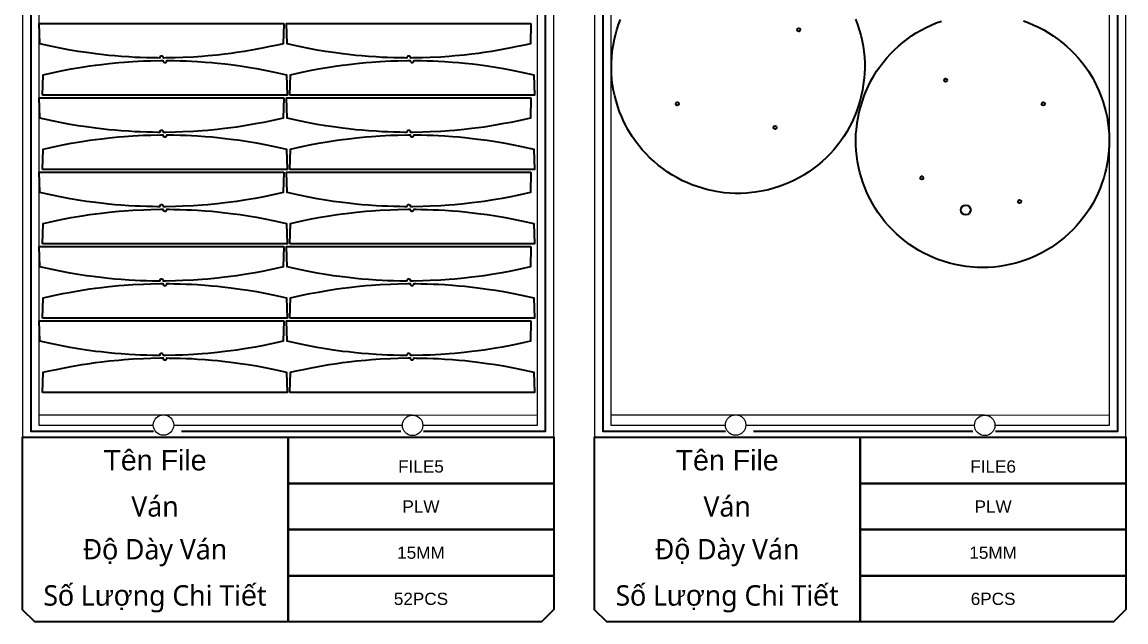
# Model space of a CAD drawing. Header units: millimetres. Extents: x -10628 to 24720, y -21829 to 4032.
# Drawn here: x 12248 to 14949, y -8099 to -6631 of the extents above; entities that cross this region are included whole.
import ezdxf
from ezdxf.enums import TextEntityAlignment as Align
from ezdxf.lldxf.tags import DXFTag

# ---------------------------------------------------------------- set-up
doc = ezdxf.new("R2010")
doc.units = ezdxf.units.MM
doc.layers.add('layer chu', color=7, linetype='Continuous', lineweight=9)
doc.layers.add('layer khung van cnc', color=7, linetype='Continuous', lineweight=25, true_color=0xfbf59b)
doc.layers.add('layer mau', color=7, linetype='Continuous')
doc.styles.add('Text Dim', font='arial.ttf')
tags = doc.linetypes.add('DATTRANHVAKEPVAN', pattern='A,32.156035,-1.521322,["DAT TRÁNH VA CHẠM KẸP VÁN",Text Dim,S=2.23494,R=0,X=0,Y=-0.877209],-47.8264', length=81.503757).pattern_tags.tags
tags[6] = DXFTag(74, 10)
tags = doc.linetypes.add('KVVIENMAY', pattern='A,46.311228,-10.280676,["KV VIỀN MÁY",Text Dim,S=10.028098,R=0,X=0,Y=-4.346144],-100.988212', length=157.580116).pattern_tags.tags
tags[6] = DXFTag(74, 10)

# ---------------------------------------------------------------- blocks, each defined once
blk = doc.blocks.new('khung van cnc')
at = {"color": 2, "linetype": 'DATTRANHVAKEPVAN', "lineweight": 5}
for p, q in [((-1453, -44.4), (-1148, -44.4)), ((-1148, -44.4), (-538.7, -44.4)), ((-539.1, -45.3), (-233, -44.4))]:
    blk.add_line(p, q, dxfattribs=at)
at = {"color": 250, "lineweight": 5}
blk.add_line((-1494.1, -99.4), (-193, -99.4), dxfattribs=at)
at = {"lineweight": 5}
blk.add_lwpolyline([(-193, -99.4), (-193, 2370.6), (-223, 2400.6), (-1463, 2400.6), (-1493, 2370.6), (-1493, -99.4)], close=True, dxfattribs=at)
at = {"color": 1, "linetype": 'KVVIENMAY'}
for points in [[(-511.9, -84.4), (-213, -84.4), (-213, 2370.6), (-228, 2385.6), (-1458, 2385.6), (-1473, 2370.6), (-1473, -84.4), (-1172.8, -84.4)], [(-1104, -84.4), (-567.2, -84.4)]]:
    blk.add_lwpolyline(points, dxfattribs=at)
at = {"lineweight": 5}
for points in [[(-513.5, -69.4), (-233, -69.4), (-233, 2370.6), (-1453, 2370.6), (-1453, -69.4), (-1173, -69.4)], [(-1123, -69.4), (-563.5, -69.4)]]:
    blk.add_lwpolyline(points, dxfattribs=at)
blk.add_lwpolyline([(-843, -551.3), (-1463, -551.3), (-1493, -521.3), (-1493, -99.4), (-843, -99.4)], close=True)
for centre in [(-1148, -69.4), (-538.5, -70.2)]:
    blk.add_circle(centre, 25, dxfattribs=at)
at = {"layer": 'layer mau'}
for points in [[(-843, -99.4), (-193, -99.4), (-193, -212.4), (-843, -212.4)], [(-843, -212.4), (-193, -212.4), (-193, -325.3), (-843, -325.3)], [(-843, -325.3), (-193, -325.3), (-193, -438.3), (-843, -438.3)], [(-843, -438.3), (-193, -438.3), (-193, -521.2), (-223, -551.2), (-843, -551.2)]]:
    blk.add_lwpolyline(points, close=True, dxfattribs=at)
at = {"color": 254, "lineweight": 5, "char_height": 50, "width": 647.53, "attachment_point": 5}
for s, insert in [('{\\fArial|b0|i0|c163|p34;Tên File}', (-1168.8, -155.9)), ('{\\fYu Gothic UI Semilight|b0|i0|c128|p34;Ván}', (-1168.8, -268.9)), ('{\\fYu Gothic UI Semilight|b0|i0|c128|p34;Đ\\fArial|b0|i0|c163|p34;ộ\\fYu Gothic UI Semilight|b0|i0|c128|p34; Dày Ván}', (-1168.8, -381.8)), ('{\\fYu Gothic UI Semilight|b0|i0|c128|p34;S\\fArial|b0|i0|c163|p34;ố\\fYu Gothic UI Semilight|b0|i0|c128|p34; L\\fArial|b0|i0|c163|p34;ượ\\fYu Gothic UI Semilight|b0|i0|c128|p34;ng Chi Ti\\fArial|b0|i0|c163|p34;ế\\fYu Gothic UI Semilight|b0|i0|c128|p34;t}', (-1168.8, -494.8))]:
    blk.add_mtext(s, dxfattribs=dict(at, insert=insert))
at = {"layer": 'layer mau'}
for tag, p in [('ÁGF', (-518, -155.9)), ('TENFILE', (-518, -268.9)), ('TENFILE', (-518, -381.8)), ('TENFILE', (-518, -494.8))]:
    blk.add_attdef(tag, text='', height=30, dxfattribs=at).set_placement(p, align=Align.MIDDLE_CENTER)

msp = doc.modelspace()

# ---------------------------------------------------------------- linework, layer by layer
for points in [[(12888.506, -6634.155), (12886.929, -6684.155), (12872.861, -6687.196), (12854.526, -6691.159), (12839.435, -6694.421), (12818.354, -6698.421), (12791.756, -6703.009), (12772.945, -6705.845), (12759.114, -6707.69), (12743.963, -6709.601), (12725.355, -6711.789), (12702.194, -6714.008), (12688.675, -6715.079), (12667.524, -6716.64), (12641.717, -6717.899), (12623.729, -6718.48), (12599.801, -6718.96), (12594.26, -6719.072), (12593.998, -6717.456), (12593.384, -6716.227), (12591.862, -6714.785), (12589.875, -6714.093), (12587.733, -6714.294), (12586.456, -6714.916), (12585.394, -6715.885), (12584.629, -6717.17), (12584.261, -6718.983), (12578.965, -6718.907), (12567.364, -6718.74), (12552.295, -6718.524), (12537.29, -6717.958), (12524.562, -6717.37), (12509.315, -6716.439), (12490.544, -6715.251), (12474.827, -6713.92), (12460.258, -6712.472), (12441.633, -6710.452), (12428.209, -6708.898), (12405.291, -6705.786), (12385.515, -6702.728), (12365.622, -6699.453), (12344.933, -6695.551), (12321.377, -6690.626), (12291.592, -6684.155), (12290.014, -6634.155)], [(13493.215, -6634.155), (13491.638, -6684.155), (13477.569, -6687.196), (13459.234, -6691.159), (13444.143, -6694.421), (13423.063, -6698.421), (13396.465, -6703.009), (13377.654, -6705.845), (13363.822, -6707.69), (13348.672, -6709.601), (13330.064, -6711.789), (13306.903, -6714.008), (13293.383, -6715.079), (13272.233, -6716.64), (13246.426, -6717.899), (13228.438, -6718.48), (13204.509, -6718.96), (13198.969, -6719.072), (13198.706, -6717.456), (13198.092, -6716.227), (13196.571, -6714.785), (13194.583, -6714.093), (13192.441, -6714.294), (13191.164, -6714.916), (13190.102, -6715.885), (13189.338, -6717.17), (13188.969, -6718.983), (13183.674, -6718.907), (13172.072, -6718.74), (13157.003, -6718.524), (13141.998, -6717.958), (13129.271, -6717.37), (13114.024, -6716.439), (13095.253, -6715.251), (13079.536, -6713.92), (13064.967, -6712.472), (13046.342, -6710.452), (13032.917, -6708.898), (13010, -6705.786), (12990.223, -6702.728), (12970.331, -6699.453), (12949.642, -6695.551), (12926.086, -6690.626), (12896.3, -6684.155), (12894.723, -6634.155)], [(12298.285, -6809.952), (12299.862, -6759.952), (12313.931, -6756.911), (12332.266, -6752.947), (12347.357, -6749.685), (12368.437, -6745.686), (12395.035, -6741.098), (12413.846, -6738.262), (12427.678, -6736.417), (12442.828, -6734.506), (12461.436, -6732.317), (12484.597, -6730.099), (12498.117, -6729.028), (12519.267, -6727.467), (12545.074, -6726.208), (12563.062, -6725.627), (12586.991, -6725.147), (12592.531, -6725.035), (12592.794, -6726.651), (12593.408, -6727.88), (12594.929, -6729.321), (12596.917, -6730.014), (12599.058, -6729.813), (12600.336, -6729.191), (12601.398, -6728.222), (12602.162, -6726.936), (12602.53, -6725.124), (12607.826, -6725.2), (12619.428, -6725.367), (12634.497, -6725.583), (12649.502, -6726.149), (12662.229, -6726.737), (12677.476, -6727.668), (12696.247, -6728.856), (12711.964, -6730.187), (12726.533, -6731.635), (12745.158, -6733.654), (12758.583, -6735.209), (12781.5, -6738.321), (12801.277, -6741.379), (12821.169, -6744.654), (12841.858, -6748.555), (12865.414, -6753.48), (12895.2, -6759.952), (12896.777, -6809.952)], [(12902.994, -6809.952), (12904.571, -6759.952), (12918.639, -6756.911), (12936.974, -6752.947), (12952.065, -6749.685), (12973.146, -6745.686), (12999.743, -6741.098), (13018.555, -6738.262), (13032.386, -6736.417), (13047.537, -6734.506), (13066.144, -6732.317), (13089.306, -6730.099), (13102.825, -6729.028), (13123.976, -6727.467), (13149.782, -6726.208), (13167.771, -6725.627), (13191.699, -6725.147), (13197.24, -6725.035), (13197.502, -6726.651), (13198.116, -6727.88), (13199.638, -6729.321), (13201.625, -6730.014), (13203.767, -6729.813), (13205.044, -6729.191), (13206.106, -6728.222), (13206.871, -6726.936), (13207.239, -6725.124), (13212.535, -6725.2), (13224.136, -6725.367), (13239.205, -6725.583), (13254.21, -6726.149), (13266.938, -6726.737), (13282.185, -6727.668), (13300.956, -6728.856), (13316.673, -6730.187), (13331.242, -6731.635), (13349.867, -6733.654), (13363.291, -6735.209), (13386.209, -6738.321), (13405.985, -6741.379), (13425.878, -6744.654), (13446.567, -6748.555), (13470.123, -6753.48), (13499.908, -6759.952), (13501.486, -6809.952)], [(12888.506, -6816.152), (12886.929, -6866.152), (12872.861, -6869.193), (12854.526, -6873.156), (12839.435, -6876.418), (12818.354, -6880.418), (12791.756, -6885.006), (12772.945, -6887.842), (12759.114, -6889.686), (12743.963, -6891.598), (12725.355, -6893.786), (12702.194, -6896.005), (12688.675, -6897.076), (12667.524, -6898.637), (12641.717, -6899.895), (12623.729, -6900.477), (12599.801, -6900.957), (12594.26, -6901.068), (12593.998, -6899.452), (12593.384, -6898.224), (12591.862, -6896.782), (12589.875, -6896.09), (12587.733, -6896.291), (12586.456, -6896.912), (12585.394, -6897.882), (12584.629, -6899.167), (12584.261, -6900.98), (12578.965, -6900.904), (12567.364, -6900.737), (12552.295, -6900.52), (12537.29, -6899.954), (12524.562, -6899.366), (12509.315, -6898.435), (12490.544, -6897.248), (12474.827, -6895.916), (12460.258, -6894.468), (12441.633, -6892.449), (12428.209, -6890.894), (12405.291, -6887.782), (12385.515, -6884.724), (12365.622, -6881.449), (12344.933, -6877.548), (12321.377, -6872.623), (12291.592, -6866.152), (12290.014, -6816.152)], [(13493.215, -6816.152), (13491.638, -6866.152), (13477.569, -6869.193), (13459.234, -6873.156), (13444.143, -6876.418), (13423.063, -6880.418), (13396.465, -6885.006), (13377.654, -6887.842), (13363.822, -6889.686), (13348.672, -6891.598), (13330.064, -6893.786), (13306.903, -6896.005), (13293.383, -6897.076), (13272.233, -6898.637), (13246.426, -6899.895), (13228.438, -6900.477), (13204.509, -6900.957), (13198.969, -6901.068), (13198.706, -6899.452), (13198.092, -6898.224), (13196.571, -6896.782), (13194.583, -6896.09), (13192.441, -6896.291), (13191.164, -6896.912), (13190.102, -6897.882), (13189.338, -6899.167), (13188.969, -6900.98), (13183.674, -6900.904), (13172.072, -6900.737), (13157.003, -6900.52), (13141.998, -6899.954), (13129.271, -6899.366), (13114.024, -6898.435), (13095.253, -6897.248), (13079.536, -6895.916), (13064.967, -6894.468), (13046.342, -6892.449), (13032.917, -6890.894), (13010, -6887.782), (12990.223, -6884.724), (12970.331, -6881.449), (12949.642, -6877.548), (12926.086, -6872.623), (12896.3, -6866.152), (12894.723, -6816.152)], [(12298.285, -6991.948), (12299.862, -6941.948), (12313.931, -6938.907), (12332.266, -6934.944), (12347.357, -6931.682), (12368.437, -6927.682), (12395.035, -6923.094), (12413.846, -6920.258), (12427.678, -6918.414), (12442.828, -6916.502), (12461.436, -6914.314), (12484.597, -6912.095), (12498.117, -6911.024), (12519.267, -6909.463), (12545.074, -6908.205), (12563.062, -6907.623), (12586.991, -6907.143), (12592.531, -6907.032), (12592.794, -6908.648), (12593.408, -6909.876), (12594.929, -6911.318), (12596.917, -6912.01), (12599.058, -6911.809), (12600.336, -6911.188), (12601.398, -6910.218), (12602.162, -6908.933), (12602.53, -6907.12), (12607.826, -6907.196), (12619.428, -6907.363), (12634.497, -6907.58), (12649.502, -6908.146), (12662.229, -6908.734), (12677.476, -6909.665), (12696.247, -6910.852), (12711.964, -6912.184), (12726.533, -6913.632), (12745.158, -6915.651), (12758.583, -6917.206), (12781.5, -6920.318), (12801.277, -6923.376), (12821.169, -6926.651), (12841.858, -6930.552), (12865.414, -6935.477), (12895.2, -6941.948), (12896.777, -6991.948)], [(12902.994, -6991.948), (12904.571, -6941.948), (12918.639, -6938.907), (12936.974, -6934.944), (12952.065, -6931.682), (12973.146, -6927.682), (12999.743, -6923.094), (13018.555, -6920.258), (13032.386, -6918.414), (13047.537, -6916.502), (13066.144, -6914.314), (13089.306, -6912.095), (13102.825, -6911.024), (13123.976, -6909.463), (13149.782, -6908.205), (13167.771, -6907.623), (13191.699, -6907.143), (13197.24, -6907.032), (13197.502, -6908.648), (13198.116, -6909.876), (13199.638, -6911.318), (13201.625, -6912.01), (13203.767, -6911.809), (13205.044, -6911.188), (13206.106, -6910.218), (13206.871, -6908.933), (13207.239, -6907.12), (13212.535, -6907.196), (13224.136, -6907.363), (13239.205, -6907.58), (13254.21, -6908.146), (13266.938, -6908.734), (13282.185, -6909.665), (13300.956, -6910.852), (13316.673, -6912.184), (13331.242, -6913.632), (13349.867, -6915.651), (13363.291, -6917.206), (13386.209, -6920.318), (13405.985, -6923.376), (13425.878, -6926.651), (13446.567, -6930.552), (13470.123, -6935.477), (13499.908, -6941.948), (13501.486, -6991.948)], [(12888.506, -6998.148), (12886.929, -7048.148), (12872.861, -7051.189), (12854.526, -7055.153), (12839.435, -7058.415), (12818.354, -7062.414), (12791.756, -7067.002), (12772.945, -7069.838), (12759.114, -7071.683), (12743.963, -7073.594), (12725.355, -7075.783), (12702.194, -7078.001), (12688.675, -7079.072), (12667.524, -7080.633), (12641.717, -7081.892), (12623.729, -7082.473), (12599.801, -7082.953), (12594.26, -7083.065), (12593.998, -7081.449), (12593.384, -7080.22), (12591.862, -7078.779), (12589.875, -7078.086), (12587.733, -7078.287), (12586.456, -7078.909), (12585.394, -7079.878), (12584.629, -7081.163), (12584.261, -7082.976), (12578.965, -7082.9), (12567.364, -7082.733), (12552.295, -7082.517), (12537.29, -7081.951), (12524.562, -7081.363), (12509.315, -7080.432), (12490.544, -7079.244), (12474.827, -7077.913), (12460.258, -7076.465), (12441.633, -7074.445), (12428.209, -7072.891), (12405.291, -7069.779), (12385.515, -7066.721), (12365.622, -7063.446), (12344.933, -7059.545), (12321.377, -7054.62), (12291.592, -7048.148), (12290.014, -6998.148)], [(13493.215, -6998.148), (13491.638, -7048.148), (13477.569, -7051.189), (13459.234, -7055.153), (13444.143, -7058.415), (13423.063, -7062.414), (13396.465, -7067.002), (13377.654, -7069.838), (13363.822, -7071.683), (13348.672, -7073.594), (13330.064, -7075.783), (13306.903, -7078.001), (13293.383, -7079.072), (13272.233, -7080.633), (13246.426, -7081.892), (13228.438, -7082.473), (13204.509, -7082.953), (13198.969, -7083.065), (13198.706, -7081.449), (13198.092, -7080.22), (13196.571, -7078.779), (13194.583, -7078.086), (13192.441, -7078.287), (13191.164, -7078.909), (13190.102, -7079.878), (13189.338, -7081.163), (13188.969, -7082.976), (13183.674, -7082.9), (13172.072, -7082.733), (13157.003, -7082.517), (13141.998, -7081.951), (13129.271, -7081.363), (13114.024, -7080.432), (13095.253, -7079.244), (13079.536, -7077.913), (13064.967, -7076.465), (13046.342, -7074.445), (13032.917, -7072.891), (13010, -7069.779), (12990.223, -7066.721), (12970.331, -7063.446), (12949.642, -7059.545), (12926.086, -7054.62), (12896.3, -7048.148), (12894.723, -6998.148)], [(12298.285, -7173.945), (12299.862, -7123.945), (12313.931, -7120.904), (12332.266, -7116.941), (12347.357, -7113.679), (12368.437, -7109.679), (12395.035, -7105.091), (12413.846, -7102.255), (12427.678, -7100.41), (12442.828, -7098.499), (12461.436, -7096.31), (12484.597, -7094.092), (12498.117, -7093.021), (12519.267, -7091.46), (12545.074, -7090.201), (12563.062, -7089.62), (12586.991, -7089.14), (12592.531, -7089.028), (12592.794, -7090.644), (12593.408, -7091.873), (12594.929, -7093.315), (12596.917, -7094.007), (12599.058, -7093.806), (12600.336, -7093.184), (12601.398, -7092.215), (12602.162, -7090.93), (12602.53, -7089.117), (12607.826, -7089.193), (12619.428, -7089.36), (12634.497, -7089.576), (12649.502, -7090.142), (12662.229, -7090.73), (12677.476, -7091.661), (12696.247, -7092.849), (12711.964, -7094.18), (12726.533, -7095.628), (12745.158, -7097.648), (12758.583, -7099.202), (12781.5, -7102.314), (12801.277, -7105.372), (12821.169, -7108.647), (12841.858, -7112.549), (12865.414, -7117.474), (12895.2, -7123.945), (12896.777, -7173.945)], [(12902.994, -7173.945), (12904.571, -7123.945), (12918.639, -7120.904), (12936.974, -7116.941), (12952.065, -7113.679), (12973.146, -7109.679), (12999.743, -7105.091), (13018.555, -7102.255), (13032.386, -7100.41), (13047.537, -7098.499), (13066.144, -7096.31), (13089.306, -7094.092), (13102.825, -7093.021), (13123.976, -7091.46), (13149.782, -7090.201), (13167.771, -7089.62), (13191.699, -7089.14), (13197.24, -7089.028), (13197.502, -7090.644), (13198.116, -7091.873), (13199.638, -7093.315), (13201.625, -7094.007), (13203.767, -7093.806), (13205.044, -7093.184), (13206.106, -7092.215), (13206.871, -7090.93), (13207.239, -7089.117), (13212.535, -7089.193), (13224.136, -7089.36), (13239.205, -7089.576), (13254.21, -7090.142), (13266.938, -7090.73), (13282.185, -7091.661), (13300.956, -7092.849), (13316.673, -7094.18), (13331.242, -7095.628), (13349.867, -7097.648), (13363.291, -7099.202), (13386.209, -7102.314), (13405.985, -7105.372), (13425.878, -7108.647), (13446.567, -7112.549), (13470.123, -7117.474), (13499.908, -7123.945), (13501.486, -7173.945)], [(12888.506, -7180.145), (12886.929, -7230.145), (12872.861, -7233.186), (12854.526, -7237.149), (12839.435, -7240.411), (12818.354, -7244.411), (12791.756, -7248.999), (12772.945, -7251.835), (12759.114, -7253.679), (12743.963, -7255.591), (12725.355, -7257.779), (12702.194, -7259.998), (12688.675, -7261.069), (12667.524, -7262.63), (12641.717, -7263.888), (12623.729, -7264.47), (12599.801, -7264.95), (12594.26, -7265.061), (12593.998, -7263.445), (12593.384, -7262.217), (12591.862, -7260.775), (12589.875, -7260.083), (12587.733, -7260.284), (12586.456, -7260.906), (12585.394, -7261.875), (12584.629, -7263.16), (12584.261, -7264.973), (12578.965, -7264.897), (12567.364, -7264.73), (12552.295, -7264.513), (12537.29, -7263.948), (12524.562, -7263.359), (12509.315, -7262.428), (12490.544, -7261.241), (12474.827, -7259.909), (12460.258, -7258.461), (12441.633, -7256.442), (12428.209, -7254.887), (12405.291, -7251.776), (12385.515, -7248.717), (12365.622, -7245.442), (12344.933, -7241.541), (12321.377, -7236.616), (12291.592, -7230.145), (12290.014, -7180.145)], [(13493.215, -7180.145), (13491.638, -7230.145), (13477.569, -7233.186), (13459.234, -7237.149), (13444.143, -7240.411), (13423.063, -7244.411), (13396.465, -7248.999), (13377.654, -7251.835), (13363.822, -7253.679), (13348.672, -7255.591), (13330.064, -7257.779), (13306.903, -7259.998), (13293.383, -7261.069), (13272.233, -7262.63), (13246.426, -7263.888), (13228.438, -7264.47), (13204.509, -7264.95), (13198.969, -7265.061), (13198.706, -7263.445), (13198.092, -7262.217), (13196.571, -7260.775), (13194.583, -7260.083), (13192.441, -7260.284), (13191.164, -7260.906), (13190.102, -7261.875), (13189.338, -7263.16), (13188.969, -7264.973), (13183.674, -7264.897), (13172.072, -7264.73), (13157.003, -7264.513), (13141.998, -7263.948), (13129.271, -7263.359), (13114.024, -7262.428), (13095.253, -7261.241), (13079.536, -7259.909), (13064.967, -7258.461), (13046.342, -7256.442), (13032.917, -7254.887), (13010, -7251.776), (12990.223, -7248.717), (12970.331, -7245.442), (12949.642, -7241.541), (12926.086, -7236.616), (12896.3, -7230.145), (12894.723, -7180.145)], [(12298.285, -7355.941), (12299.862, -7305.941), (12313.931, -7302.9), (12332.266, -7298.937), (12347.357, -7295.675), (12368.437, -7291.675), (12395.035, -7287.088), (12413.846, -7284.251), (12427.678, -7282.407), (12442.828, -7280.496), (12461.436, -7278.307), (12484.597, -7276.088), (12498.117, -7275.017), (12519.267, -7273.457), (12545.074, -7272.198), (12563.062, -7271.616), (12586.991, -7271.136), (12592.531, -7271.025), (12592.794, -7272.641), (12593.408, -7273.869), (12594.929, -7275.311), (12596.917, -7276.003), (12599.058, -7275.802), (12600.336, -7275.181), (12601.398, -7274.212), (12602.162, -7272.926), (12602.53, -7271.113), (12607.826, -7271.189), (12619.428, -7271.356), (12634.497, -7271.573), (12649.502, -7272.139), (12662.229, -7272.727), (12677.476, -7273.658), (12696.247, -7274.845), (12711.964, -7276.177), (12726.533, -7277.625), (12745.158, -7279.644), (12758.583, -7281.199), (12781.5, -7284.311), (12801.277, -7287.369), (12821.169, -7290.644), (12841.858, -7294.545), (12865.414, -7299.47), (12895.2, -7305.941), (12896.777, -7355.941)], [(12902.994, -7355.941), (12904.571, -7305.941), (12918.639, -7302.9), (12936.974, -7298.937), (12952.065, -7295.675), (12973.146, -7291.675), (12999.743, -7287.088), (13018.555, -7284.251), (13032.386, -7282.407), (13047.537, -7280.496), (13066.144, -7278.307), (13089.306, -7276.088), (13102.825, -7275.017), (13123.976, -7273.457), (13149.782, -7272.198), (13167.771, -7271.616), (13191.699, -7271.136), (13197.24, -7271.025), (13197.502, -7272.641), (13198.116, -7273.869), (13199.638, -7275.311), (13201.625, -7276.003), (13203.767, -7275.802), (13205.044, -7275.181), (13206.106, -7274.212), (13206.871, -7272.926), (13207.239, -7271.113), (13212.535, -7271.189), (13224.136, -7271.356), (13239.205, -7271.573), (13254.21, -7272.139), (13266.938, -7272.727), (13282.185, -7273.658), (13300.956, -7274.845), (13316.673, -7276.177), (13331.242, -7277.625), (13349.867, -7279.644), (13363.291, -7281.199), (13386.209, -7284.311), (13405.985, -7287.369), (13425.878, -7290.644), (13446.567, -7294.545), (13470.123, -7299.47), (13499.908, -7305.941), (13501.486, -7355.941)], [(12888.506, -7362.141), (12886.929, -7412.141), (12872.861, -7415.182), (12854.526, -7419.146), (12839.435, -7422.408), (12818.354, -7426.407), (12791.756, -7430.995), (12772.945, -7433.832), (12759.114, -7435.676), (12743.963, -7437.587), (12725.355, -7439.776), (12702.194, -7441.994), (12688.675, -7443.065), (12667.524, -7444.626), (12641.717, -7445.885), (12623.729, -7446.466), (12599.801, -7446.947), (12594.26, -7447.058), (12593.998, -7445.442), (12593.384, -7444.213), (12591.862, -7442.772), (12589.875, -7442.079), (12587.733, -7442.28), (12586.456, -7442.902), (12585.394, -7443.871), (12584.629, -7445.157), (12584.261, -7446.969), (12578.965, -7446.893), (12567.364, -7446.726), (12552.295, -7446.51), (12537.29, -7445.944), (12524.562, -7445.356), (12509.315, -7444.425), (12490.544, -7443.237), (12474.827, -7441.906), (12460.258, -7440.458), (12441.633, -7438.439), (12428.209, -7436.884), (12405.291, -7433.772), (12385.515, -7430.714), (12365.622, -7427.439), (12344.933, -7423.538), (12321.377, -7418.613), (12291.592, -7412.141), (12290.014, -7362.141)], [(13493.215, -7362.141), (13491.638, -7412.141), (13477.569, -7415.182), (13459.234, -7419.146), (13444.143, -7422.408), (13423.063, -7426.407), (13396.465, -7430.995), (13377.654, -7433.832), (13363.822, -7435.676), (13348.672, -7437.587), (13330.064, -7439.776), (13306.903, -7441.994), (13293.383, -7443.065), (13272.233, -7444.626), (13246.426, -7445.885), (13228.438, -7446.466), (13204.509, -7446.947), (13198.969, -7447.058), (13198.706, -7445.442), (13198.092, -7444.213), (13196.571, -7442.772), (13194.583, -7442.079), (13192.441, -7442.28), (13191.164, -7442.902), (13190.102, -7443.871), (13189.338, -7445.157), (13188.969, -7446.969), (13183.674, -7446.893), (13172.072, -7446.726), (13157.003, -7446.51), (13141.998, -7445.944), (13129.271, -7445.356), (13114.024, -7444.425), (13095.253, -7443.237), (13079.536, -7441.906), (13064.967, -7440.458), (13046.342, -7438.439), (13032.917, -7436.884), (13010, -7433.772), (12990.223, -7430.714), (12970.331, -7427.439), (12949.642, -7423.538), (12926.086, -7418.613), (12896.3, -7412.141), (12894.723, -7362.141)], [(12298.284, -7537.938), (12299.861, -7487.938), (12313.929, -7484.897), (12332.265, -7480.934), (12347.355, -7477.672), (12368.436, -7473.672), (12395.034, -7469.084), (12413.845, -7466.248), (12427.677, -7464.403), (12442.827, -7462.492), (12461.435, -7460.304), (12484.596, -7458.085), (12498.115, -7457.014), (12519.266, -7455.453), (12545.073, -7454.194), (12563.061, -7453.613), (12586.99, -7453.133), (12592.53, -7453.022), (12592.793, -7454.638), (12593.406, -7455.866), (12594.928, -7457.308), (12596.915, -7458), (12599.057, -7457.799), (12600.335, -7457.177), (12601.396, -7456.208), (12602.161, -7454.923), (12602.529, -7453.11), (12607.825, -7453.186), (12619.426, -7453.353), (12634.495, -7453.57), (12649.5, -7454.135), (12662.228, -7454.723), (12677.475, -7455.654), (12696.246, -7456.842), (12711.963, -7458.173), (12726.532, -7459.621), (12745.157, -7461.641), (12758.581, -7463.195), (12781.499, -7466.307), (12801.275, -7469.365), (12821.168, -7472.64), (12841.857, -7476.542), (12865.413, -7481.467), (12895.198, -7487.938), (12896.776, -7537.938)], [(12902.992, -7537.938), (12904.57, -7487.938), (12918.638, -7484.897), (12936.973, -7480.934), (12952.064, -7477.672), (12973.144, -7473.672), (12999.742, -7469.084), (13018.553, -7466.248), (13032.385, -7464.403), (13047.536, -7462.492), (13066.143, -7460.304), (13089.305, -7458.085), (13102.824, -7457.014), (13123.974, -7455.453), (13149.781, -7454.194), (13167.769, -7453.613), (13191.698, -7453.133), (13197.238, -7453.022), (13197.501, -7454.638), (13198.115, -7455.866), (13199.637, -7457.308), (13201.624, -7458), (13203.766, -7457.799), (13205.043, -7457.177), (13206.105, -7456.208), (13206.87, -7454.923), (13207.238, -7453.11), (13212.534, -7453.186), (13224.135, -7453.353), (13239.204, -7453.57), (13254.209, -7454.135), (13266.936, -7454.723), (13282.184, -7455.654), (13300.954, -7456.842), (13316.672, -7458.173), (13331.241, -7459.621), (13349.866, -7461.641), (13363.29, -7463.195), (13386.207, -7466.307), (13405.984, -7469.365), (13425.877, -7472.64), (13446.565, -7476.542), (13470.121, -7481.467), (13499.907, -7487.938), (13501.484, -7537.938)]]:
    msp.add_lwpolyline(points, close=True)
for points in [[(14287.242, -6624.272), (14292.048, -6636.995), (14296.303, -6649.92), (14300.006, -6663.028), (14302.623, -6673.876), (14305.741, -6689.705), (14307.747, -6703.217), (14309.148, -6716.798), (14309.922, -6730.416), (14310.047, -6744.034), (14309.499, -6757.619), (14308.673, -6767.377), (14306.377, -6784.574), (14304.064, -6797.954), (14301.534, -6811.306), (14297.795, -6824.379), (14293.868, -6837.383), (14289.564, -6850.249), (14286.509, -6858.418), (14279.169, -6875.31), (14273.011, -6887.436), (14266.262, -6899.269), (14258.963, -6910.79), (14251.155, -6921.982), (14246.49, -6928.209), (14234.158, -6943.307), (14225.012, -6953.4), (14215.45, -6963.085), (14205.488, -6972.343), (14195.136, -6981.152), (14188.489, -6986.41), (14173.321, -6997.347), (14161.894, -7004.703), (14150.148, -7011.549), (14138.136, -7017.859), (14125.783, -7023.669), (14113.212, -7028.92), (14100.417, -7033.621), (14087.424, -7037.76), (14074.26, -7041.33), (14060.952, -7044.321), (14041.975, -7047.537), (14034.012, -7048.526), (14020.433, -7049.728), (14006.815, -7050.331), (13993.187, -7050.336), (13979.574, -7049.744), (13966.003, -7048.556), (13946.205, -7045.736), (13939.09, -7044.401), (13925.8, -7041.439), (13912.655, -7037.898), (13899.677, -7033.783), (13886.891, -7029.102), (13874.321, -7023.863), (13864.338, -7019.227), (13849.926, -7011.742), (13838.147, -7004.884), (13826.677, -6997.516), (13815.54, -6989.653), (13804.757, -6981.312), (13794.351, -6972.507), (13783.509, -6962.443), (13774.761, -6953.572), (13765.616, -6943.477), (13756.924, -6932.993), (13748.702, -6922.139), (13740.964, -6910.937), (13730.313, -6893.55), (13727.004, -6887.572), (13720.809, -6875.452), (13715.152, -6863.073), (13710.042, -6850.459), (13705.49, -6837.635), (13700.449, -6820.79), (13698.098, -6811.455), (13695.274, -6798.148), (13693.035, -6784.731), (13691.386, -6771.23), (13690.329, -6757.669), (13690.007, -6750.336), (13690.006, -6730.474), (13690.739, -6716.889), (13692.068, -6703.346), (13693.992, -6689.871), (13697.494, -6671.985), (13699.618, -6663.22), (13703.312, -6650.096), (13707.58, -6637.141), (13712.411, -6624.382)], [(14698.335, -6628.401), (14711.121, -6633.082), (14723.691, -6638.321), (14733.674, -6642.957), (14748.086, -6650.442), (14759.865, -6657.3), (14771.335, -6664.668), (14782.472, -6672.53), (14793.255, -6680.872), (14803.661, -6689.677), (14814.503, -6699.741), (14823.251, -6708.612), (14832.396, -6718.706), (14841.088, -6729.191), (14849.31, -6740.044), (14857.048, -6751.246), (14867.699, -6768.634), (14871.008, -6774.612), (14877.203, -6786.732), (14882.86, -6799.111), (14887.97, -6811.724), (14892.522, -6824.548), (14897.563, -6841.394), (14899.914, -6850.729), (14902.738, -6864.036), (14904.977, -6877.453), (14906.626, -6890.954), (14907.683, -6904.515), (14908.005, -6911.848), (14908.006, -6931.71), (14907.273, -6945.295), (14905.944, -6958.837), (14904.02, -6972.313), (14900.518, -6990.199), (14898.394, -6998.964), (14894.7, -7012.088), (14890.432, -7025.042), (14885.601, -7037.801), (14880.219, -7050.338), (14874.295, -7062.626), (14867.841, -7074.64), (14860.376, -7087.133), (14853.387, -7097.736), (14845.415, -7108.773), (14836.967, -7119.446), (14828.062, -7129.734), (14818.714, -7139.621), (14808.727, -7149.287), (14798.761, -7158.117), (14788.193, -7166.691), (14777.259, -7174.796), (14765.98, -7182.415), (14754.378, -7189.532), (14743.64, -7195.517), (14730.288, -7202.203), (14717.847, -7207.732), (14705.175, -7212.711), (14692.297, -7217.13), (14679.236, -7220.981), (14663.883, -7224.725), (14652.669, -7226.94), (14639.213, -7229.036), (14625.678, -7230.541), (14612.09, -7231.451), (14598.475, -7231.766), (14584.86, -7231.484), (14576.371, -7231.004), (14557.736, -7229.123), (14544.277, -7227.05), (14530.921, -7224.388), (14517.693, -7221.143), (14504.619, -7217.32), (14488.841, -7211.854), (14479.028, -7207.961), (14466.562, -7202.44), (14454.345, -7196.376), (14442.403, -7189.78), (14430.757, -7182.666), (14419.431, -7175.047), (14408.449, -7166.936), (14394.05, -7155.089), (14387.607, -7149.289), (14377.791, -7139.785), (14368.402, -7129.857), (14359.458, -7119.528), (14350.977, -7108.821), (14342.977, -7097.758), (14335.474, -7086.362), (14328.487, -7074.658), (14323.083, -7064.707), (14316.127, -7050.411), (14310.77, -7037.911), (14305.964, -7025.189), (14301.709, -7012.263), (14298.006, -6999.156), (14295.389, -6988.308), (14292.271, -6972.479), (14290.265, -6958.967), (14288.864, -6945.385), (14288.09, -6931.768), (14287.965, -6918.149), (14288.513, -6904.564), (14289.339, -6894.807), (14291.635, -6877.61), (14293.948, -6864.23), (14296.478, -6850.878), (14300.217, -6837.805), (14304.144, -6824.8), (14308.448, -6811.935), (14311.503, -6803.766), (14318.843, -6786.874), (14325.001, -6774.747), (14331.75, -6762.915), (14339.049, -6751.393), (14346.857, -6740.201), (14351.522, -6733.974), (14363.854, -6718.877), (14373, -6708.784), (14382.562, -6699.098), (14392.524, -6689.841), (14402.876, -6681.031), (14409.523, -6675.773), (14424.691, -6664.837), (14436.118, -6657.481), (14447.864, -6650.634), (14459.876, -6644.325), (14472.229, -6638.515), (14484.8, -6633.263), (14497.595, -6628.563)]]:
    msp.add_lwpolyline(points)
for centre, radius in [((14148.397, -6649.907), 4), ((14507.658, -6773.222), 4), ((13851.299, -6830.919), 4), ((14746.713, -6831.265), 4), ((14090.354, -6888.962), 4), ((14449.615, -7012.277), 4), ((14688.67, -7070.32), 4), ((14557.109, -7090.858), 12)]:
    msp.add_circle(centre, radius)

# ---------------------------------------------------------------- block references
at = {"layer": 'layer khung van cnc'}
ref = msp.add_blockref('khung van cnc', (13742.01, -7547.743), dxfattribs=at)
ref.add_attrib('TENFILE', '52PCS', dxfattribs={"layer": 'layer chu', "lineweight": 5, "height": 30, "style": 'Text Dim'}).set_placement((13224.006, -8042.502), align=Align.MIDDLE_CENTER)
ref.add_attrib('TENFILE', '15MM', dxfattribs={"layer": 'layer chu', "height": 30, "style": 'Text Dim'}).set_placement((13224.006, -7929.554), align=Align.MIDDLE_CENTER)
ref.add_attrib('TENFILE', 'PLW', dxfattribs={"layer": 'layer chu', "height": 30, "style": 'Text Dim'}).set_placement((13224.006, -7816.605), align=Align.MIDDLE_CENTER)
ref.add_attrib('ÁGF', 'FILE5', dxfattribs={"layer": 'layer chu', "height": 30, "style": 'Text Dim'}).set_placement((13224.006, -7703.657), align=Align.TOP_CENTER)
ref = msp.add_blockref('khung van cnc', (15142.01, -7547.743), dxfattribs=at)
ref.add_attrib('TENFILE', '6PCS', dxfattribs={"layer": 'layer chu', "lineweight": 5, "height": 30, "style": 'Text Dim'}).set_placement((14624.006, -8042.502), align=Align.MIDDLE_CENTER)
ref.add_attrib('TENFILE', '15MM', dxfattribs={"layer": 'layer chu', "height": 30, "style": 'Text Dim'}).set_placement((14624.006, -7929.554), align=Align.MIDDLE_CENTER)
ref.add_attrib('TENFILE', 'PLW', dxfattribs={"layer": 'layer chu', "height": 30, "style": 'Text Dim'}).set_placement((14624.006, -7816.605), align=Align.MIDDLE_CENTER)
ref.add_attrib('ÁGF', 'FILE6', dxfattribs={"layer": 'layer chu', "height": 30, "style": 'Text Dim'}).set_placement((14624.006, -7703.657), align=Align.TOP_CENTER)

doc.saveas('drawing.dxf')
